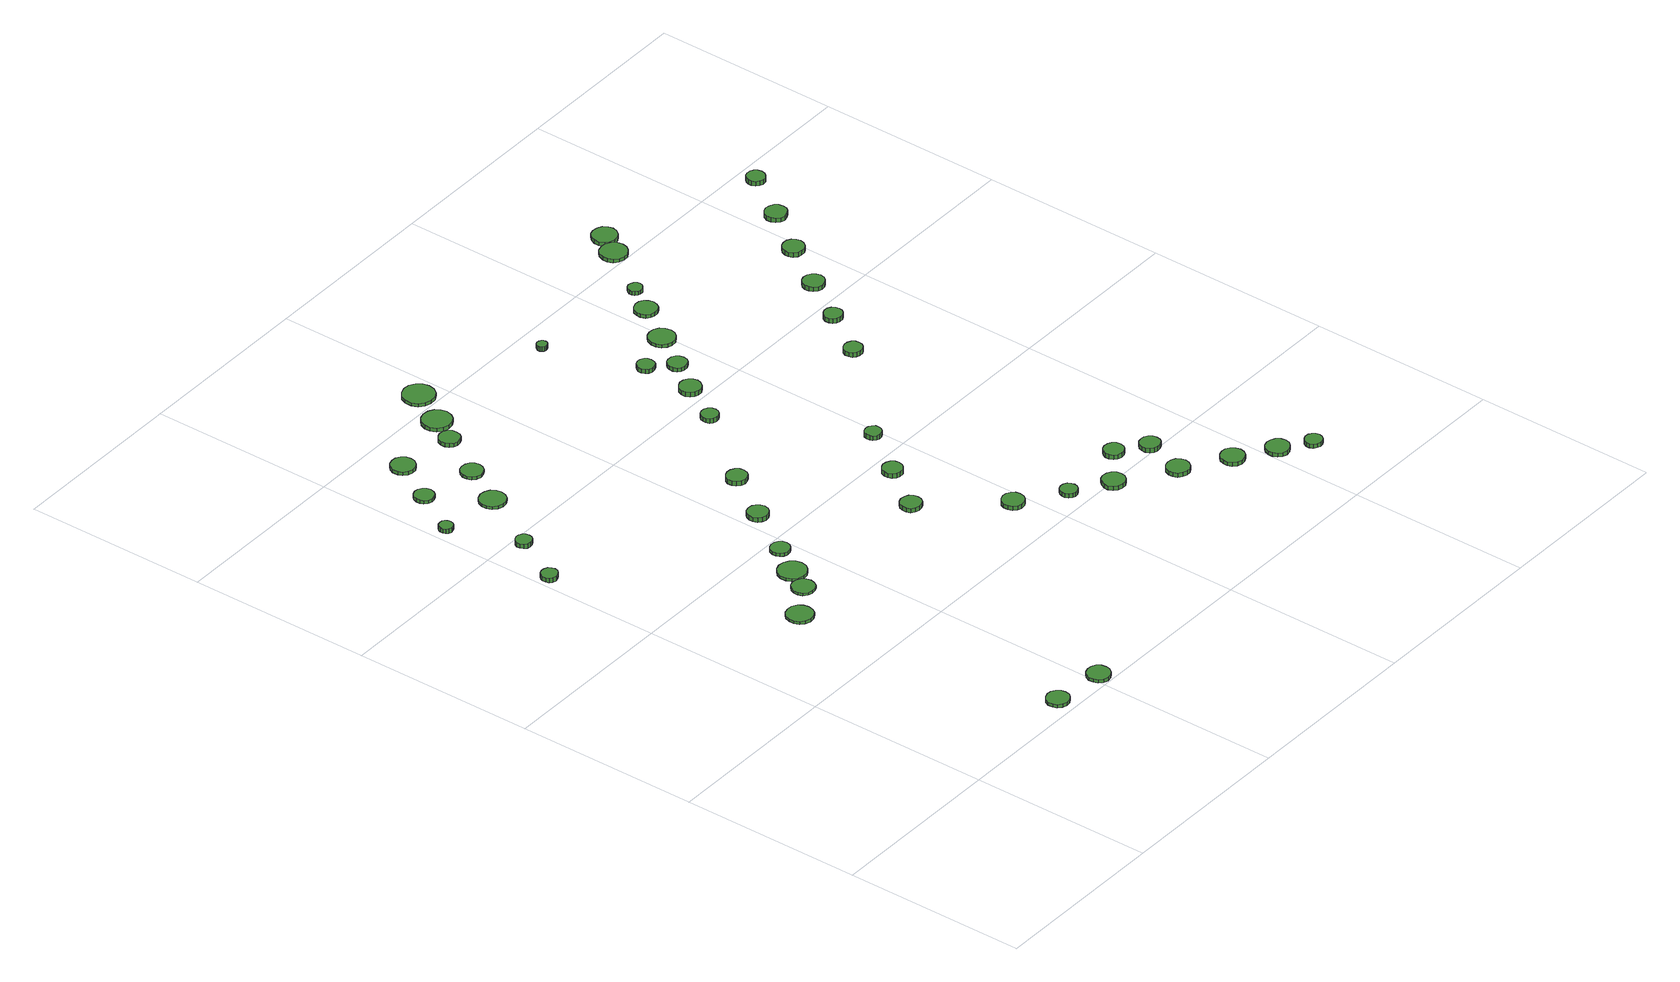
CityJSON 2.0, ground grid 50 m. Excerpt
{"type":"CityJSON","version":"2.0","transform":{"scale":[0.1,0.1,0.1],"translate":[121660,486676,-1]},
"CityObjects":{
"tree1":{"type":"SolitaryVegetationObject","attributes":{"function":"something"},"geometry":[{"type":"MultiSurface","lod":"1","boundaries":[[[0,1,2,3,4,5,6,7,8,9,10,11,12,13,14]],[[15,16,17,18,19,20,21,22,23,24,25,26,27,28,29]],[[0,29,28,1]],[[1,28,27,2]],[[2,27,26,3]],[[3,26,25,4]],[[4,25,24,5]],[[5,24,23,6]],[[6,23,22,7]],[[7,22,21,8]],[[8,21,20,9]],[[9,20,19,10]],[[10,19,18,11]],[[11,18,17,12]],[[12,17,16,13]],[[13,16,15,14]],[[14,15,29,0]]]}]},
"tree2":{"type":"SolitaryVegetationObject","attributes":{"function":"something"},"geometry":[{"type":"MultiSurface","lod":"1","boundaries":[[[30,31,32,33,34,35,36,37,38,39,40,41,42,43,44]],[[45,46,47,48,49,50,51,52,53,54,55,56,57,58,59]],[[30,59,58,31]],[[31,58,57,32]],[[32,57,56,33]],[[33,56,55,34]],[[34,55,54,35]],[[35,54,53,36]],[[36,53,52,37]],[[37,52,51,38]],[[38,51,50,39]],[[39,50,49,40]],[[40,49,48,41]],[[41,48,47,42]],[[42,47,46,43]],[[43,46,45,44]],[[44,45,59,30]]]}]},
"tree3":{"type":"SolitaryVegetationObject","attributes":{"function":"something"},"geometry":[{"type":"MultiSurface","lod":"1","boundaries":[[[60,61,62,63,64,65,66,67,68,69,70,71,72,73,74]],[[75,76,77,78,79,80,81,82,83,84,85,86,87,88,89]],[[60,89,88,61]],[[61,88,87,62]],[[62,87,86,63]],[[63,86,85,64]],[[64,85,84,65]],[[65,84,83,66]],[[66,83,82,67]],[[67,82,81,68]],[[68,81,80,69]],[[69,80,79,70]],[[70,79,78,71]],[[71,78,77,72]],[[72,77,76,73]],[[73,76,75,74]],[[74,75,89,60]]]}]},
"tree4":{"type":"SolitaryVegetationObject","attributes":{"function":"something"},"geometry":[{"type":"MultiSurface","lod":"1","boundaries":[[[90,91,92,93,94,95,96,97,98,99,100,101,102,103,104]],[[105,106,107,108,109,110,111,112,113,114,115,116,117,118,119]],[[90,119,118,91]],[[91,118,117,92]],[[92,117,116,93]],[[93,116,115,94]],[[94,115,114,95]],[[95,114,113,96]],[[96,113,112,97]],[[97,112,111,98]],[[98,111,110,99]],[[99,110,109,100]],[[100,109,108,101]],[[101,108,107,102]],[[102,107,106,103]],[[103,106,105,104]],[[104,105,119,90]]]}]},
"tree5":{"type":"SolitaryVegetationObject","attributes":{"function":"something"},"geometry":[{"type":"MultiSurface","lod":"1","boundaries":[[[120,121,122,123,124,125,126,127,128,129,130,131,132,133,134]],[[135,136,137,138,139,140,141,142,143,144,145,146,147,148,149]],[[120,149,148,121]],[[121,148,147,122]],[[122,147,146,123]],[[123,146,145,124]],[[124,145,144,125]],[[125,144,143,126]],[[126,143,142,127]],[[127,142,141,128]],[[128,141,140,129]],[[129,140,139,130]],[[130,139,138,131]],[[131,138,137,132]],[[132,137,136,133]],[[133,136,135,134]],[[134,135,149,120]]]}]},
"tree6":{"type":"SolitaryVegetationObject","attributes":{"function":"something"},"geometry":[{"type":"MultiSurface","lod":"1","boundaries":[[[150,151,152,153,154,155,156,157,158,159,160,161,162,163,164]],[[165,166,167,168,169,170,171,172,173,174,175,176,177,178,179]],[[150,179,178,151]],[[151,178,177,152]],[[152,177,176,153]],[[153,176,175,154]],[[154,175,174,155]],[[155,174,173,156]],[[156,173,172,157]],[[157,172,171,158]],[[158,171,170,159]],[[159,170,169,160]],[[160,169,168,161]],[[161,168,167,162]],[[162,167,166,163]],[[163,166,165,164]],[[164,165,179,150]]]}]},
"tree7":{"type":"SolitaryVegetationObject","attributes":{"function":"something"},"geometry":[{"type":"MultiSurface","lod":"1","boundaries":[[[180,181,182,183,184,185,186,187,188,189,190,191,192,193,194]],[[195,196,197,198,199,200,201,202,203,204,205,206,207,208,209]],[[180,209,208,181]],[[181,208,207,182]],[[182,207,206,183]],[[183,206,205,184]],[[184,205,204,185]],[[185,204,203,186]],[[186,203,202,187]],[[187,202,201,188]],[[188,201,200,189]],[[189,200,199,190]],[[190,199,198,191]],[[191,198,197,192]],[[192,197,196,193]],[[193,196,195,194]],[[194,195,209,180]]]}]},
"tree8":{"type":"SolitaryVegetationObject","attributes":{"function":"something"},"geometry":[{"type":"MultiSurface","lod":"1","boundaries":[[[210,211,212,213,214,215,216,217,218,219,220,221,222,223,224]],[[225,226,227,228,229,230,231,232,233,234,235,236,237,238,239]],[[210,239,238,211]],[[211,238,237,212]],[[212,237,236,213]],[[213,236,235,214]],[[214,235,234,215]],[[215,234,233,216]],[[216,233,232,217]],[[217,232,231,218]],[[218,231,230,219]],[[219,230,229,220]],[[220,229,228,221]],[[221,228,227,222]],[[222,227,226,223]],[[223,226,225,224]],[[224,225,239,210]]]}]},
"tree9":{"type":"SolitaryVegetationObject","attributes":{"function":"something"},"geometry":[{"type":"MultiSurface","lod":"1","boundaries":[[[240,241,242,243,244,245,246,247,248,249,250,251,252,253,254]],[[255,256,257,258,259,260,261,262,263,264,265,266,267,268,269]],[[240,269,268,241]],[[241,268,267,242]],[[242,267,266,243]],[[243,266,265,244]],[[244,265,264,245]],[[245,264,263,246]],[[246,263,262,247]],[[247,262,261,248]],[[248,261,260,249]],[[249,260,259,250]],[[250,259,258,251]],[[251,258,257,252]],[[252,257,256,253]],[[253,256,255,254]],[[254,255,269,240]]]}]},
"tree10":{"type":"SolitaryVegetationObject","attributes":{"function":"something"},"geometry":[{"type":"MultiSurface","lod":"1","boundaries":[[[270,271,272,273,274,275,276,277,278,279,280,281,282,283,284]],[[285,286,287,288,289,290,291,292,293,294,295,296,297,298,299]],[[270,299,298,271]],[[271,298,297,272]],[[272,297,296,273]],[[273,296,295,274]],[[274,295,294,275]],[[275,294,293,276]],[[276,293,292,277]],[[277,292,291,278]],[[278,291,290,279]],[[279,290,289,280]],[[280,289,288,281]],[[281,288,287,282]],[[282,287,286,283]],[[283,286,285,284]],[[284,285,299,270]]]}]},
"tree11":{"type":"SolitaryVegetationObject","attributes":{"function":"something"},"geometry":[{"type":"MultiSurface","lod":"1","boundaries":[[[300,301,302,303,304,305,306,307,308,309,310,311,312,313,314]],[[315,316,317,318,319,320,321,322,323,324,325,326,327,328,329]],[[300,329,328,301]],[[301,328,327,302]],[[302,327,326,303]],[[303,326,325,304]],[[304,325,324,305]],[[305,324,323,306]],[[306,323,322,307]],[[307,322,321,308]],[[308,321,320,309]],[[309,320,319,310]],[[310,319,318,311]],[[311,318,317,312]],[[312,317,316,313]],[[313,316,315,314]],[[314,315,329,300]]]}]},
"tree12":{"type":"SolitaryVegetationObject","attributes":{"function":"something"},"geometry":[{"type":"MultiSurface","lod":"1","boundaries":[[[330,331,332,333,334,335,336,337,338,339,340,341,342,343,344]],[[345,346,347,348,349,350,351,352,353,354,355,356,357,358,359]],[[330,359,358,331]],[[331,358,357,332]],[[332,357,356,333]],[[333,356,355,334]],[[334,355,354,335]],[[335,354,353,336]],[[336,353,352,337]],[[337,352,351,338]],[[338,351,350,339]],[[339,350,349,340]],[[340,349,348,341]],[[341,348,347,342]],[[342,347,346,343]],[[343,346,345,344]],[[344,345,359,330]]]}]},
"tree13":{"type":"SolitaryVegetationObject","attributes":{"function":"something"},"geometry":[{"type":"MultiSurface","lod":"1","boundaries":[[[360,361,362,363,364,365,366,367,368,369,370,371,372,373,374]],[[375,376,377,378,379,380,381,382,383,384,385,386,387,388,389]],[[360,389,388,361]],[[361,388,387,362]],[[362,387,386,363]],[[363,386,385,364]],[[364,385,384,365]],[[365,384,383,366]],[[366,383,382,367]],[[367,382,381,368]],[[368,381,380,369]],[[369,380,379,370]],[[370,379,378,371]],[[371,378,377,372]],[[372,377,376,373]],[[373,376,375,374]],[[374,375,389,360]]]}]},
"tree14":{"type":"SolitaryVegetationObject","attributes":{"function":"something"},"geometry":[{"type":"MultiSurface","lod":"1","boundaries":[[[390,391,392,393,394,395,396,397,398,399,400,401,402,403,404]],[[405,406,407,408,409,410,411,412,413,414,415,416,417,418,419]],[[390,419,418,391]],[[391,418,417,392]],[[392,417,416,393]],[[393,416,415,394]],[[394,415,414,395]],[[395,414,413,396]],[[396,413,412,397]],[[397,412,411,398]],[[398,411,410,399]],[[399,410,409,400]],[[400,409,408,401]],[[401,408,407,402]],[[402,407,406,403]],[[403,406,405,404]],[[404,405,419,390]]]}]},
"tree15":{"type":"SolitaryVegetationObject","attributes":{"function":"something"},"geometry":[{"type":"MultiSurface","lod":"1","boundaries":[[[420,421,422,423,424,425,426,427,428,429,430,431,432,433,434]],[[435,436,437,438,439,440,441,442,443,444,445,446,447,448,449]],[[420,449,448,421]],[[421,448,447,422]],[[422,447,446,423]],[[423,446,445,424]],[[424,445,444,425]],[[425,444,443,426]],[[426,443,442,427]],[[427,442,441,428]],[[428,441,440,429]],[[429,440,439,430]],[[430,439,438,431]],[[431,438,437,432]],[[432,437,436,433]],[[433,436,435,434]],[[434,435,449,420]]]}]},
"tree16":{"type":"SolitaryVegetationObject","attributes":{"function":"something"},"geometry":[{"type":"MultiSurface","lod":"1","boundaries":[[[450,451,452,453,454,455,456,457,458,459,460,461,462,463,464]],[[465,466,467,468,469,470,471,472,473,474,475,476,477,478,479]],[[450,479,478,451]],[[451,478,477,452]],[[452,477,476,453]],[[453,476,475,454]],[[454,475,474,455]],[[455,474,473,456]],[[456,473,472,457]],[[457,472,471,458]],[[458,471,470,459]],[[459,470,469,460]],[[460,469,468,461]],[[461,468,467,462]],[[462,467,466,463]],[[463,466,465,464]],[[464,465,479,450]]]}]},
"tree17":{"type":"SolitaryVegetationObject","attributes":{"function":"something"},"geometry":[{"type":"MultiSurface","lod":"1","boundaries":[[[480,481,482,483,484,485,486,487,488,489,490,491,492,493,494]],[[495,496,497,498,499,500,501,502,503,504,505,506,507,508,509]],[[480,509,508,481]],[[481,508,507,482]],[[482,507,506,483]],[[483,506,505,484]],[[484,505,504,485]],[[485,504,503,486]],[[486,503,502,487]],[[487,502,501,488]],[[488,501,500,489]],[[489,500,499,490]],[[490,499,498,491]],[[491,498,497,492]],[[492,497,496,493]],[[493,496,495,494]],[[494,495,509,480]]]}]},
"tree18":{"type":"SolitaryVegetationObject","attributes":{"function":"something"},"geometry":[{"type":"MultiSurface","lod":"1","boundaries":[[[510,511,512,513,514,515,516,517,518,519,520,521,522,523,524]],[[525,526,527,528,529,530,531,532,533,534,535,536,537,538,539]],[[510,539,538,511]],[[511,538,537,512]],[[512,537,536,513]],[[513,536,535,514]],[[514,535,534,515]],[[515,534,533,516]],[[516,533,532,517]],[[517,532,531,518]],[[518,531,530,519]],[[519,530,529,520]],[[520,529,528,521]],[[521,528,527,522]],[[522,527,526,523]],[[523,526,525,524]],[[524,525,539,510]]]}]},
"tree19":{"type":"SolitaryVegetationObject","attributes":{"function":"something"},"geometry":[{"type":"MultiSurface","lod":"1","boundaries":[[[540,541,542,543,544,545,546,547,548,549,550,551,552,553,554]],[[555,556,557,558,559,560,561,562,563,564,565,566,567,568,569]],[[540,569,568,541]],[[541,568,567,542]],[[542,567,566,543]],[[543,566,565,544]],[[544,565,564,545]],[[545,564,563,546]],[[546,563,562,547]],[[547,562,561,548]],[[548,561,560,549]],[[549,560,559,550]],[[550,559,558,551]],[[551,558,557,552]],[[552,557,556,553]],[[553,556,555,554]],[[554,555,569,540]]]}]},
"tree20":{"type":"SolitaryVegetationObject","attributes":{"function":"something"},"geometry":[{"type":"MultiSurface","lod":"1","boundaries":[[[570,571,572,573,574,575,576,577,578,579,580,581,582,583,584]],[[585,586,587,588,589,590,591,592,593,594,595,596,597,598,599]],[[570,599,598,571]],[[571,598,597,572]],[[572,597,596,573]],[[573,596,595,574]],[[574,595,594,575]],[[575,594,593,576]],[[576,593,592,577]],[[577,592,591,578]],[[578,591,590,579]],[[579,590,589,580]],[[580,589,588,581]],[[581,588,587,582]],[[582,587,586,583]],[[583,586,585,584]],[[584,585,599,570]]]}]},
"tree21":{"type":"SolitaryVegetationObject","attributes":{"function":"something"},"geometry":[{"type":"MultiSurface","lod":"1","boundaries":[[[600,601,602,603,604,605,606,607,608,609,610,611,612,613,614]],[[615,616,617,618,619,620,621,622,623,624,625,626,627,628,629]],[[600,629,628,601]],[[601,628,627,602]],[[602,627,626,603]],[[603,626,625,604]],[[604,625,624,605]],[[605,624,623,606]],[[606,623,622,607]],[[607,622,621,608]],[[608,621,620,609]],[[609,620,619,610]],[[610,619,618,611]],[[611,618,617,612]],[[612,617,616,613]],[[613,616,615,614]],[[614,615,629,600]]]}]},
"tree22":{"type":"SolitaryVegetationObject","attributes":{"function":"something"},"geometry":[{"type":"MultiSurface","lod":"1","boundaries":[[[630,631,632,633,634,635,636,637,638,639,640,641,642,643,644]],[[645,646,647,648,649,650,651,652,653,654,655,656,657,658,659]],[[630,659,658,631]],[[631,658,657,632]],[[632,657,656,633]],[[633,656,655,634]],[[634,655,654,635]],[[635,654,653,636]],[[636,653,652,637]],[[637,652,651,638]],[[638,651,650,639]],[[639,650,649,640]],[[640,649,648,641]],[[641,648,647,642]],[[642,647,646,643]],[[643,646,645,644]],[[644,645,659,630]]]}]},
"tree23":{"type":"SolitaryVegetationObject","attributes":{"function":"something"},"geometry":[{"type":"MultiSurface","lod":"1","boundaries":[[[660,661,662,663,664,665,666,667,668,669,670,671,672,673,674]],[[675,676,677,678,679,680,681,682,683,684,685,686,687,688,689]],[[660,689,688,661]],[[661,688,687,662]],[[662,687,686,663]],[[663,686,685,664]],[[664,685,684,665]],[[665,684,683,666]],[[666,683,682,667]],[[667,682,681,668]],[[668,681,680,669]],[[669,680,679,670]],[[670,679,678,671]],[[671,678,677,672]],[[672,677,676,673]],[[673,676,675,674]],[[674,675,689,660]]]}]},
"tree24":{"type":"SolitaryVegetationObject","attributes":{"function":"something"},"geometry":[{"type":"MultiSurface","lod":"1","boundaries":[[[690,691,692,693,694,695,696,697,698,699,700,701,702,703,704]],[[705,706,707,708,709,710,711,712,713,714,715,716,717,718,719]],[[690,719,718,691]],[[691,718,717,692]],[[692,717,716,693]],[[693,716,715,694]],[[694,715,714,695]],[[695,714,713,696]],[[696,713,712,697]],[[697,712,711,698]],[[698,711,710,699]],[[699,710,709,700]],[[700,709,708,701]],[[701,708,707,702]],[[702,707,706,703]],[[703,706,705,704]],[[704,705,719,690]]]}]},
"tree25":{"type":"SolitaryVegetationObject","attributes":{"function":"something"},"geometry":[{"type":"MultiSurface","lod":"1","boundaries":[[[720,721,722,723,724,725,726,727,728,729,730,731,732,733,734]],[[735,736,737,738,739,740,741,742,743,744,745,746,747,748,749]],[[720,749,748,721]],[[721,748,747,722]],[[722,747,746,723]],[[723,746,745,724]],[[724,745,744,725]],[[725,744,743,726]],[[726,743,742,727]],[[727,742,741,728]],[[728,741,740,729]],[[729,740,739,730]],[[730,739,738,731]],[[731,738,737,732]],[[732,737,736,733]],[[733,736,735,734]],[[734,735,749,720]]]}]},
"tree26":{"type":"SolitaryVegetationObject","attributes":{"function":"something"},"geometry":[{"type":"MultiSurface","lod":"1","boundaries":[[[750,751,752,753,754,755,756,757,758,759,760,761,762,763,764]],[[765,766,767,768,769,770,771,772,773,774,775,776,777,778,779]],[[750,779,778,751]],[[751,778,777,752]],[[752,777,776,753]],[[753,776,775,754]],[[754,775,774,755]],[[755,774,773,756]],[[756,773,772,757]],[[757,772,771,758]],[[758,771,770,759]],[[759,770,769,760]],[[760,769,768,761]],[[761,768,767,762]],[[762,767,766,763]],[[763,766,765,764]],[[764,765,779,750]]]}]},
"tree27":{"type":"SolitaryVegetationObject","attributes":{"function":"something"},"geometry":[{"type":"MultiSurface","lod":"1","boundaries":[[[780,781,782,783,784,785,786,787,788,789,790,791,792,793,794]],[[795,796,797,798,799,800,801,802,803,804,805,806,807,808,809]],[[780,809,808,781]],[[781,808,807,782]],[[782,807,806,783]],[[783,806,805,784]],[[784,805,804,785]],[[785,804,803,786]],[[786,803,802,787]],[[787,802,801,788]],[[788,801,800,789]],[[789,800,799,790]],[[790,799,798,791]],[[791,798,797,792]],[[792,797,796,793]],[[793,796,795,794]],[[794,795,809,780]]]}]},
"tree28":{"type":"SolitaryVegetationObject","attributes":{"function":"something"},"geometry":[{"type":"MultiSurface","lod":"1","boundaries":[[[810,811,812,813,814,815,816,817,818,819,820,821,822,823,824]],[[825,826,827,828,829,830,831,832,833,834,835,836,837,838,839]],[[810,839,838,811]],[[811,838,837,812]],[[812,837,836,813]],[[813,836,835,814]],[[814,835,834,815]],[[815,834,833,816]],[[816,833,832,817]],[[817,832,831,818]],[[818,831,830,819]],[[819,830,829,820]],[[820,829,828,821]],[[821,828,827,822]],[[822,827,826,823]],[[823,826,825,824]],[[824,825,839,810]]]}]},
"tree29":{"type":"SolitaryVegetationObject","attributes":{"function":"something"},"geometry":[{"type":"MultiSurface","lod":"1","boundaries":[[[840,841,842,843,844,845,846,847,848,849,850,851,852,853,854]],[[855,856,857,858,859,860,861,862,863,864,865,866,867,868,869]],[[840,869,868,841]],[[841,868,867,842]],[[842,867,866,843]],[[843,866,865,844]],[[844,865,864,845]],[[845,864,863,846]],[[846,863,862,847]],[[847,862,861,848]],[[848,861,860,849]],[[849,860,859,850]],[[850,859,858,851]],[[851,858,857,852]],[[852,857,856,853]],[[853,856,855,854]],[[854,855,869,840]]]}]},
"tree30":{"type":"SolitaryVegetationObject","attributes":{"function":"something"},"geometry":[{"type":"MultiSurface","lod":"1","boundaries":[[[870,871,872,873,874,875,876,877,878,879,880,881,882,883,884]],[[885,886,887,888,889,890,891,892,893,894,895,896,897,898,899]],[[870,899,898,871]],[[871,898,897,872]],[[872,897,896,873]],[[873,896,895,874]],[[874,895,894,875]],[[875,894,893,876]],[[876,893,892,877]],[[877,892,891,878]],[[878,891,890,879]],[[879,890,889,880]],[[880,889,888,881]],[[881,888,887,882]],[[882,887,886,883]],[[883,886,885,884]],[[884,885,899,870]]]}]},
"tree31":{"type":"SolitaryVegetationObject","attributes":{"function":"something"},"geometry":[{"type":"MultiSurface","lod":"1","boundaries":[[[900,901,902,903,904,905,906,907,908,909,910,911,912,913,914]],[[915,916,917,918,919,920,921,922,923,924,925,926,927,928,929]],[[900,929,928,901]],[[901,928,927,902]],[[902,927,926,903]],[[903,926,925,904]],[[904,925,924,905]],[[905,924,923,906]],[[906,923,922,907]],[[907,922,921,908]],[[908,921,920,909]],[[909,920,919,910]],[[910,919,918,911]],[[911,918,917,912]],[[912,917,916,913]],[[913,916,915,914]],[[914,915,929,900]]]}]},
"tree32":{"type":"SolitaryVegetationObject","attributes":{"function":"something"},"geometry":[{"type":"MultiSurface","lod":"1","boundaries":[[[930,931,932,933,934,935,936,937,938,939,940,941,942,943,944]],[[945,946,947,948,949,950,951,952,953,954,955,956,957,958,959]],[[930,959,958,931]],[[931,958,957,932]],[[932,957,956,933]],[[933,956,955,934]],[[934,955,954,935]],[[935,954,953,936]],[[936,953,952,937]],[[937,952,951,938]],[[938,951,950,939]],[[939,950,949,940]],[[940,949,948,941]],[[941,948,947,942]],[[942,947,946,943]],[[943,946,945,944]],[[944,945,959,930]]]}]},
"tree33":{"type":"SolitaryVegetationObject","attributes":{"function":"something"},"geometry":[{"type":"MultiSurface","lod":"1","boundaries":[[[960,961,962,963,964,965,966,967,968,969,970,971,972,973,974]],[[975,976,977,978,979,980,981,982,983,984,985,986,987,988,989]],[[960,989,988,961]],[[961,988,987,962]],[[962,987,986,963]],[[963,986,985,964]],[[964,985,984,965]],[[965,984,983,966]],[[966,983,982,967]],[[967,982,981,968]],[[968,981,980,969]],[[969,980,979,970]],[[970,979,978,971]],[[971,978,977,972]],[[972,977,976,973]],[[973,976,975,974]],[[974,975,989,960]]]}]},
"tree34":{"type":"SolitaryVegetationObject","attributes":{"function":"something"},"geometry":[{"type":"MultiSurface","lod":"1","boundaries":[[[990,991,992,993,994,995,996,997,998,999,1000,1001,1002,1003,1004]],[[1005,1006,1007,1008,1009,1010,1011,1012,1013,1014,1015,1016,1017,1018,1019]],[[990,1019,1018,991]],[[991,1018,1017,992]],[[992,1017,1016,993]],[[993,1016,1015,994]],[[994,1015,1014,995]],[[995,1014,1013,996]],[[996,1013,1012,997]],[[997,1012,1011,998]],[[998,1011,1010,999]],[[999,1010,1009,1000]],[[1000,1009,1008,1001]],[[1001,1008,1007,1002]],[[1002,1007,1006,1003]],[[1003,1006,1005,1004]],[[1004,1005,1019,990]]]}]},
"tree35":{"type":"SolitaryVegetationObject","attributes":{"function":"something"},"geometry":[{"type":"MultiSurface","lod":"1","boundaries":[[[1020,1021,1022,1023,1024,1025,1026,1027,1028,1029,1030,1031,1032,1033,1034]],[[1035,1036,1037,1038,1039,1040,1041,1042,1043,1044,1045,1046,1047,1048,1049]],[[1020,1049,1048,1021]],[[1021,1048,1047,1022]],[[1022,1047,1046,1023]],[[1023,1046,1045,1024]],[[1024,1045,1044,1025]],[[1025,1044,1043,1026]],[[1026,1043,1042,1027]],[[1027,1042,1041,1028]],[[1028,1041,1040,1029]],[[1029,1040,1039,1030]],[[1030,1039,1038,1031]],[[1031,1038,1037,1032]],[[1032,1037,1036,1033]],[[1033,1036,1035,1034]],[[1034,1035,1049,1020]]]}]},
"tree36":{"type":"SolitaryVegetationObject","attributes":{"function":"something"},"geometry":[{"type":"MultiSurface","lod":"1","boundaries":[[[1050,1051,1052,1053,1054,1055,1056,1057,1058,1059,1060,1061,1062,1063,1064]],[[1065,1066,1067,1068,1069,1070,1071,1072,1073,1074,1075,1076,1077,1078,1079]],[[1050,1079,1078,1051]],[[1051,1078,1077,1052]],[[1052,1077,1076,1053]],[[1053,1076,1075,1054]],[[1054,1075,1074,1055]],[[1055,1074,1073,1056]],[[1056,1073,1072,1057]],[[1057,1072,1071,1058]],[[1058,1071,1070,1059]],[[1059,1070,1069,1060]],[[1060,1069,1068,1061]],[[1061,1068,1067,1062]],[[1062,1067,1066,1063]],[[1063,1066,1065,1064]],[[1064,1065,1079,1050]]]}]},
"tree37":{"type":"SolitaryVegetationObject","attributes":{"function":"something"},"geometry":[{"type":"MultiSurface","lod":"1","boundaries":[[[1080,1081,1082,1083,1084,1085,1086,1087,1088,1089,1090,1091,1092,1093,1094]],[[1095,1096,1097,1098,1099,1100,1101,1102,1103,1104,1105,1106,1107,1108,1109]],[[1080,1109,1108,1081]],[[1081,1108,1107,1082]],[[1082,1107,1106,1083]],[[1083,1106,1105,1084]],[[1084,1105,1104,1085]],[[1085,1104,1103,1086]],[[1086,1103,1102,1087]],[[1087,1102,1101,1088]],[[1088,1101,1100,1089]],[[1089,1100,1099,1090]],[[1090,1099,1098,1091]],[[1091,1098,1097,1092]],[[1092,1097,1096,1093]],[[1093,1096,1095,1094]],[[1094,1095,1109,1080]]]}]},
"tree38":{"type":"SolitaryVegetationObject","attributes":{"function":"something"},"geometry":[{"type":"MultiSurface","lod":"1","boundaries":[[[1110,1111,1112,1113,1114,1115,1116,1117,1118,1119,1120,1121,1122,1123,1124]],[[1125,1126,1127,1128,1129,1130,1131,1132,1133,1134,1135,1136,1137,1138,1139]],[[1110,1139,1138,1111]],[[1111,1138,1137,1112]],[[1112,1137,1136,1113]],[[1113,1136,1135,1114]],[[1114,1135,1134,1115]],[[1115,1134,1133,1116]],[[1116,1133,1132,1117]],[[1117,1132,1131,1118]],[[1118,1131,1130,1119]],[[1119,1130,1129,1120]],[[1120,1129,1128,1121]],[[1121,1128,1127,1122]],[[1122,1127,1126,1123]],[[1123,1126,1125,1124]],[[1124,1125,1139,1110]]]}]},
"tree39":{"type":"SolitaryVegetationObject","attributes":{"function":"something"},"geometry":[{"type":"MultiSurface","lod":"1","boundaries":[[[1140,1141,1142,1143,1144,1145,1146,1147,1148,1149,1150,1151,1152,1153,1154]],[[1155,1156,1157,1158,1159,1160,1161,1162,1163,1164,1165,1166,1167,1168,1169]],[[1140,1169,1168,1141]],[[1141,1168,1167,1142]],[[1142,1167,1166,1143]],[[1143,1166,1165,1144]],[[1144,1165,1164,1145]],[[1145,1164,1163,1146]],[[1146,1163,1162,1147]],[[1147,1162,1161,1148]],[[1148,1161,1160,1149]],[[1149,1160,1159,1150]],[[1150,1159,1158,1151]],[[1151,1158,1157,1152]],[[1152,1157,1156,1153]],[[1153,1156,1155,1154]],[[1154,1155,1169,1140]]]}]},
"tree40":{"type":"SolitaryVegetationObject","attributes":{"function":"something"},"geometry":[{"type":"MultiSurface","lod":"1","boundaries":[[[1170,1171,1172,1173,1174,1175,1176,1177,1178,1179,1180,1181,1182,1183,1184]],[[1185,1186,1187,1188,1189,1190,1191,1192,1193,1194,1195,1196,1197,1198,1199]],[[1170,1199,1198,1171]],[[1171,1198,1197,1172]],[[1172,1197,1196,1173]],[[1173,1196,1195,1174]],[[1174,1195,1194,1175]],[[1175,1194,1193,1176]],[[1176,1193,1192,1177]],[[1177,1192,1191,1178]],[[1178,1191,1190,1179]],[[1179,1190,1189,1180]],[[1180,1189,1188,1181]],[[1181,1188,1187,1182]],[[1182,1187,1186,1183]],[[1183,1186,1185,1184]],[[1184,1185,1199,1170]]]}]},
"tree41":{"type":"SolitaryVegetationObject","attributes":{"function":"something"},"geometry":[{"type":"MultiSurface","lod":"1","boundaries":[[[1200,1201,1202,1203,1204,1205,1206,1207,1208,1209,1210,1211,1212,1213,1214]],[[1215,1216,1217,1218,1219,1220,1221,1222,1223,1224,1225,1226,1227,1228,1229]],[[1200,1229,1228,1201]],[[1201,1228,1227,1202]],[[1202,1227,1226,1203]],[[1203,1226,1225,1204]],[[1204,1225,1224,1205]],[[1205,1224,1223,1206]],[[1206,1223,1222,1207]],[[1207,1222,1221,1208]],[[1208,1221,1220,1209]],[[1209,1220,1219,1210]],[[1210,1219,1218,1211]],[[1211,1218,1217,1212]],[[1212,1217,1216,1213]],[[1213,1216,1215,1214]],[[1214,1215,1229,1200]]]}]},
"tree42":{"type":"SolitaryVegetationObject","attributes":{"function":"something"},"geometry":[{"type":"MultiSurface","lod":"1","boundaries":[[[1230,1231,1232,1233,1234,1235,1236,1237,1238,1239,1240,1241,1242,1243,1244]],[[1245,1246,1247,1248,1249,1250,1251,1252,1253,1254,1255,1256,1257,1258,1259]],[[1230,1259,1258,1231]],[[1231,1258,1257,1232]],[[1232,1257,1256,1233]],[[1233,1256,1255,1234]],[[1234,1255,1254,1235]],[[1235,1254,1253,1236]],[[1236,1253,1252,1237]],[[1237,1252,1251,1238]],[[1238,1251,1250,1239]],[[1239,1250,1249,1240]],[[1240,1249,1248,1241]],[[1241,1248,1247,1242]],[[1242,1247,1246,1243]],[[1243,1246,1245,1244]],[[1244,1245,1259,1230]]]}]},
"tree43":{"type":"SolitaryVegetationObject","attributes":{"function":"something"},"geometry":[{"type":"MultiSurface","lod":"1","boundaries":[[[1260,1261,1262,1263,1264,1265,1266,1267,1268,1269,1270,1271,1272,1273,1274]],[[1275,1276,1277,1278,1279,1280,1281,1282,1283,1284,1285,1286,1287,1288,1289]],[[1260,1289,1288,1261]],[[1261,1288,1287,1262]],[[1262,1287,1286,1263]],[[1263,1286,1285,1264]],[[1264,1285,1284,1265]],[[1265,1284,1283,1266]],[[1266,1283,1282,1267]],[[1267,1282,1281,1268]],[[1268,1281,1280,1269]],[[1269,1280,1279,1270]],[[1270,1279,1278,1271]],[[1271,1278,1277,1272]],[[1272,1277,1276,1273]],[[1273,1276,1275,1274]],[[1274,1275,1289,1260]]]}]},
"tree44":{"type":"SolitaryVegetationObject","attributes":{"function":"something"},"geometry":[{"type":"MultiSurface","lod":"1","boundaries":[[[1290,1291,1292,1293,1294,1295,1296,1297,1298,1299,1300,1301,1302,1303,1304]],[[1305,1306,1307,1308,1309,1310,1311,1312,1313,1314,1315,1316,1317,1318,1319]],[[1290,1319,1318,1291]],[[1291,1318,1317,1292]],[[1292,1317,1316,1293]],[[1293,1316,1315,1294]],[[1294,1315,1314,1295]],[[1295,1314,1313,1296]],[[1296,1313,1312,1297]],[[1297,1312,1311,1298]],[[1298,1311,1310,1299]],[[1299,1310,1309,1300]],[[1300,1309,1308,1301]],[[1301,1308,1307,1302]],[[1302,1307,1306,1303]],[[1303,1306,1305,1304]],[[1304,1305,1319,1290]]]}]},
"tree45":{"type":"SolitaryVegetationObject","attributes":{"function":"something"},"geometry":[{"type":"MultiSurface","lod":"1","boundaries":[[[1320,1321,1322,1323,1324,1325,1326,1327,1328,1329,1330,1331,1332,1333,1334]],[[1335,1336,1337,1338,1339,1340,1341,1342,1343,1344,1345,1346,1347,1348,1349]],[[1320,1349,1348,1321]],[[1321,1348,1347,1322]],[[1322,1347,1346,1323]],[[1323,1346,1345,1324]],[[1324,1345,1344,1325]],[[1325,1344,1343,1326]],[[1326,1343,1342,1327]],[[1327,1342,1341,1328]],[[1328,1341,1340,1329]],[[1329,1340,1339,1330]],[[1330,1339,1338,1331]],[[1331,1338,1337,1332]],[[1332,1337,1336,1333]],[[1333,1336,1335,1334]],[[1334,1335,1349,1320]]]}]},
"tree46":{"type":"SolitaryVegetationObject","attributes":{"function":"something"},"geometry":[{"type":"MultiSurface","lod":"1","boundaries":[[[1350,1351,1352,1353,1354,1355,1356,1357,1358,1359,1360,1361,1362,1363,1364]],[[1365,1366,1367,1368,1369,1370,1371,1372,1373,1374,1375,1376,1377,1378,1379]],[[1350,1379,1378,1351]],[[1351,1378,1377,1352]],[[1352,1377,1376,1353]],[[1353,1376,1375,1354]],[[1354,1375,1374,1355]],[[1355,1374,1373,1356]],[[1356,1373,1372,1357]],[[1357,1372,1371,1358]],[[1358,1371,1370,1359]],[[1359,1370,1369,1360]],[[1360,1369,1368,1361]],[[1361,1368,1367,1362]],[[1362,1367,1366,1363]],[[1363,1366,1365,1364]],[[1364,1365,1379,1350]]]}]}
},
"vertices":[
[409,49,17],[407,61,17],[399,71,17],[388,78,17],[376,79,17],[364,75,17],[354,67,17],[349,55,17],[349,42,17],[354,31,17],[364,22,17],[376,18,17],[388,20,17],[399,26,17],[407,36,17],[407,36,8],[399,26,8],[388,20,8],[376,18,8],[364,22,8],[354,31,8],[349,42,8],[349,55,8],[354,67,8],[364,75,8],[376,79,8],[388,78,8],[399,71,8],[407,61,8],[409,49,8],
[54,1334,24],[52,1343,24],[46,1351,24],[38,1355,24],[29,1356,24],[20,1353,24],[13,1347,24],[10,1339,24],[10,1329,24],[13,1321,24],[20,1315,24],[29,1312,24],[38,1313,24],[46,1318,24],[52,1325,24],[52,1325,11],[46,1318,11],[38,1313,11],[29,1312,11],[20,1315,11],[13,1321,11],[10,1329,11],[10,1339,11],[13,1347,11],[20,1353,11],[29,1356,11],[38,1355,11],[46,1351,11],[52,1343,11],[54,1334,11],
[311,757,17],[308,771,17],[300,783,17],[287,791,17],[272,792,17],[258,788,17],[247,778,17],[242,764,17],[242,750,17],[247,736,17],[258,727,17],[272,722,17],[287,724,17],[300,731,17],[308,743,17],[308,743,9],[300,731,9],[287,724,9],[272,722,9],[258,727,9],[247,736,9],[242,750,9],[242,764,9],[247,778,9],[258,788,9],[272,792,9],[287,791,9],[300,783,9],[308,771,9],[311,757,9],
[552,34,17],[550,47,17],[542,58,17],[531,64,17],[518,65,17],[506,61,17],[496,53,17],[491,41,17],[491,28,17],[496,16,17],[506,7,17],[518,3,17],[531,5,17],[542,11,17],[550,22,17],[550,22,8],[542,11,8],[531,5,8],[518,3,8],[506,7,8],[496,16,8],[491,28,8],[491,41,8],[496,53,8],[506,61,8],[518,65,8],[531,64,8],[542,58,8],[550,47,8],[552,34,8],
[61,1658,20],[59,1665,20],[55,1672,20],[48,1676,20],[40,1676,20],[33,1674,20],[27,1669,20],[24,1662,20],[24,1654,20],[27,1647,20],[33,1642,20],[40,1639,20],[48,1640,20],[55,1644,20],[59,1650,20],[59,1650,7],[55,1644,7],[48,1640,7],[40,1639,7],[33,1642,7],[27,1647,7],[24,1654,7],[24,1662,7],[27,1669,7],[33,1674,7],[40,1676,7],[48,1676,7],[55,1672,7],[59,1665,7],[61,1658,7],
[126,1468,25],[124,1477,25],[119,1484,25],[111,1489,25],[102,1490,25],[94,1487,25],[87,1481,25],[83,1473,25],[83,1464,25],[87,1455,25],[94,1449,25],[102,1447,25],[111,1448,25],[119,1452,25],[124,1459,25],[124,1459,12],[119,1452,12],[111,1448,12],[102,1447,12],[94,1449,12],[87,1455,12],[83,1464,12],[83,1473,12],[87,1481,12],[94,1487,12],[102,1490,12],[111,1489,12],[119,1484,12],[124,1477,12],[126,1468,12],
[404,822,15],[401,835,15],[394,845,15],[383,851,15],[370,853,15],[358,849,15],[348,840,15],[343,828,15],[343,816,15],[348,804,15],[358,795,15],[370,792,15],[383,793,15],[394,799,15],[401,810,15],[401,810,8],[394,799,8],[383,793,8],[370,792,8],[358,795,8],[348,804,8],[343,816,8],[343,828,8],[348,840,8],[358,849,8],[370,853,8],[383,851,8],[394,845,8],[401,835,8],[404,822,8],
[140,1780,17],[137,1790,17],[131,1799,17],[121,1805,17],[111,1806,17],[100,1802,17],[92,1795,17],[88,1785,17],[88,1774,17],[92,1764,17],[100,1757,17],[111,1753,17],[121,1755,17],[131,1760,17],[137,1769,17],[137,1769,7],[131,1760,7],[121,1755,7],[111,1753,7],[100,1757,7],[92,1764,7],[88,1774,7],[88,1785,7],[92,1795,7],[100,1802,7],[111,1806,7],[121,1805,7],[131,1799,7],[137,1790,7],[140,1780,7],
[447,883,16],[444,899,16],[434,911,16],[421,919,16],[405,921,16],[390,916,16],[378,905,16],[372,891,16],[372,875,16],[378,861,16],[390,850,16],[405,845,16],[421,847,16],[434,855,16],[444,868,16],[444,868,8],[434,855,8],[421,847,8],[405,845,8],[390,850,8],[378,861,8],[372,875,8],[372,891,8],[378,905,8],[390,916,8],[405,921,8],[421,919,8],[434,911,8],[444,899,8],[447,883,8],
[237,1639,16],[234,1653,16],[226,1665,16],[213,1672,16],[199,1674,16],[185,1669,16],[174,1659,16],[168,1646,16],[168,1632,16],[174,1618,16],[185,1609,16],[199,1604,16],[213,1606,16],[226,1613,16],[234,1625,16],[234,1625,8],[226,1613,8],[213,1606,8],[199,1604,8],[185,1609,8],[174,1618,8],[168,1632,8],[168,1646,8],[174,1659,8],[185,1669,8],[199,1674,8],[213,1672,8],[226,1665,8],[234,1653,8],[237,1639,8],
[214,1897,16],[212,1910,16],[204,1921,16],[192,1928,16],[179,1929,16],[166,1925,16],[156,1916,16],[151,1904,16],[151,1890,16],[156,1878,16],[166,1869,16],[179,1865,16],[192,1866,16],[204,1873,16],[212,1884,16],[212,1884,6],[204,1873,6],[192,1866,6],[179,1865,6],[166,1869,6],[156,1878,6],[151,1890,6],[151,1904,6],[156,1916,6],[166,1925,6],[179,1929,6],[192,1928,6],[204,1921,6],[212,1910,6],[214,1897,6],
[490,963,17],[488,973,17],[481,982,17],[472,987,17],[461,988,17],[451,985,17],[443,978,17],[439,968,17],[439,957,17],[443,948,17],[451,940,17],[461,937,17],[472,938,17],[481,944,17],[488,952,17],[488,952,8],[481,944,8],[472,938,8],[461,937,8],[451,940,8],[443,948,8],[439,957,8],[439,968,8],[443,978,8],[451,985,8],[461,988,8],[472,987,8],[481,982,8],[488,973,8],[490,963,8],
[297,1752,15],[294,1764,15],[287,1774,15],[276,1780,15],[264,1781,15],[252,1778,15],[243,1769,15],[238,1758,15],[238,1746,15],[243,1734,15],[252,1726,15],[264,1722,15],[276,1724,15],[287,1730,15],[294,1740,15],[294,1740,7],[287,1730,7],[276,1724,7],[264,1722,7],[252,1726,7],[243,1734,7],[238,1746,7],[238,1758,7],[243,1769,7],[252,1778,7],[264,1781,7],[276,1780,7],[287,1774,7],[294,1764,7],[297,1752,7],
[574,1094,21],[571,1105,21],[564,1114,21],[555,1120,21],[543,1121,21],[532,1118,21],[524,1110,21],[519,1099,21],[519,1088,21],[524,1077,21],[532,1070,21],[543,1066,21],[555,1067,21],[564,1073,21],[571,1082,21],[571,1082,8],[564,1073,8],[555,1067,8],[543,1066,8],[532,1070,8],[524,1077,8],[519,1088,8],[519,1099,8],[524,1110,8],[532,1118,8],[543,1121,8],[555,1120,8],[564,1114,8],[571,1105,8],[574,1094,8],
[368,1877,17],[366,1888,17],[359,1898,17],[349,1904,17],[337,1905,17],[326,1901,17],[318,1894,17],[313,1883,17],[313,1871,17],[318,1861,17],[326,1853,17],[337,1849,17],[349,1851,17],[359,1856,17],[366,1866,17],[366,1866,6],[359,1856,6],[349,1851,6],[337,1849,6],[326,1853,6],[318,1861,6],[313,1871,6],[313,1883,6],[318,1894,6],[326,1901,6],[337,1905,6],[349,1904,6],[359,1898,6],[366,1888,6],[368,1877,6],
[421,1947,17],[417,1963,17],[408,1976,17],[394,1984,17],[377,1986,17],[362,1981,17],[350,1970,17],[343,1955,17],[343,1939,17],[350,1924,17],[362,1913,17],[377,1908,17],[394,1910,17],[408,1918,17],[417,1931,17],[417,1931,6],[408,1918,6],[394,1910,6],[377,1908,6],[362,1913,6],[350,1924,6],[343,1939,6],[343,1955,6],[350,1970,6],[362,1981,6],[377,1986,6],[394,1984,6],[408,1976,6],[417,1963,6],[421,1947,6],
[654,1220,28],[652,1231,28],[645,1240,28],[635,1246,28],[624,1247,28],[613,1244,28],[604,1236,28],[599,1226,28],[599,1214,28],[604,1204,28],[613,1196,28],[624,1192,28],[635,1194,28],[645,1199,28],[652,1209,28],[652,1209,15],[645,1199,15],[635,1194,15],[624,1192,15],[613,1196,15],[604,1204,15],[599,1214,15],[599,1226,15],[604,1236,15],[613,1244,15],[624,1247,15],[635,1246,15],[645,1240,15],[652,1231,15],[654,1220,15],
[833,826,19],[831,837,19],[824,847,19],[814,852,19],[802,854,19],[791,850,19],[782,842,19],[778,832,19],[778,820,19],[782,809,19],[791,802,19],[802,798,19],[814,799,19],[824,805,19],[831,814,19],[831,814,7],[824,805,7],[814,799,7],[802,798,7],[791,802,7],[782,809,7],[778,820,7],[778,832,7],[782,842,7],[791,850,7],[802,854,7],[814,852,7],[824,847,7],[831,837,7],[833,826,7],
[482,2048,15],[479,2065,15],[468,2079,15],[453,2088,15],[436,2090,15],[419,2084,15],[406,2073,15],[399,2057,15],[399,2039,15],[406,2023,15],[419,2011,15],[436,2006,15],[453,2008,15],[468,2016,15],[479,2031,15],[479,2031,6],[468,2016,6],[453,2008,6],[436,2006,6],[419,2011,6],[406,2023,6],[399,2039,6],[399,2057,6],[406,2073,6],[419,2084,6],[436,2090,6],[453,2088,6],[468,2079,6],[479,2065,6],[482,2048,6],
[994,637,19],[992,649,19],[984,659,19],[974,665,19],[961,666,19],[950,662,19],[941,654,19],[936,643,19],[936,631,19],[941,619,19],[950,611,19],[961,607,19],[974,609,19],[984,615,19],[992,625,19],[992,625,7],[984,615,7],[974,609,7],[961,607,7],[950,611,7],[941,619,7],[936,631,7],[936,643,7],[941,654,7],[950,662,7],[961,666,7],[974,665,7],[984,659,7],[992,649,7],[994,637,7],
[917,948,20],[915,959,20],[908,968,20],[899,973,20],[887,975,20],[877,971,20],[868,964,20],[864,953,20],[864,942,20],[868,932,20],[877,924,20],[887,921,20],[899,922,20],[908,928,20],[915,937,20],[915,937,7],[908,928,7],[899,922,7],[887,921,7],[877,924,7],[868,932,7],[864,942,7],[864,953,7],[868,964,7],[877,971,7],[887,975,7],[899,973,7],[908,968,7],[915,959,7],[917,948,7],
[811,1427,30],[809,1436,30],[803,1444,30],[795,1449,30],[786,1450,30],[776,1447,30],[769,1440,30],[766,1432,30],[766,1422,30],[769,1413,30],[776,1407,30],[786,1404,30],[795,1405,30],[803,1410,30],[809,1417,30],[809,1417,17],[803,1410,17],[795,1405,17],[786,1404,17],[776,1407,17],[769,1413,17],[766,1422,17],[766,1432,17],[769,1440,17],[776,1447,17],[786,1450,17],[795,1449,17],[803,1444,17],[809,1436,17],[811,1427,17],
[1105,557,19],[1103,566,19],[1098,574,19],[1089,579,19],[1080,580,19],[1071,577,19],[1064,570,19],[1060,562,19],[1060,552,19],[1064,544,19],[1071,537,19],[1080,534,19],[1089,535,19],[1098,540,19],[1103,548,19],[1103,548,7],[1098,540,7],[1089,535,7],[1080,534,7],[1071,537,7],[1064,544,7],[1060,552,7],[1060,562,7],[1064,570,7],[1071,577,7],[1080,580,7],[1089,579,7],[1098,574,7],[1103,566,7],[1105,557,7],
[1000,1074,24],[999,1083,24],[993,1090,24],[985,1095,24],[976,1096,24],[967,1093,24],[960,1087,24],[957,1079,24],[957,1069,24],[960,1061,24],[967,1055,24],[976,1052,24],[985,1053,24],[993,1058,24],[999,1065,24],[999,1065,11],[993,1058,11],[985,1053,11],[976,1052,11],[967,1055,11],[960,1061,11],[957,1069,11],[957,1079,11],[960,1087,11],[967,1093,11],[976,1096,11],[985,1095,11],[993,1090,11],[999,1083,11],[1000,1074,11],
[890,1542,21],[887,1554,21],[880,1564,21],[869,1570,21],[857,1571,21],[846,1567,21],[837,1559,21],[832,1548,21],[832,1536,21],[837,1525,21],[846,1517,21],[857,1513,21],[869,1514,21],[880,1520,21],[887,1530,21],[887,1530,8],[880,1520,8],[869,1514,8],[857,1513,8],[846,1517,8],[837,1525,8],[832,1536,8],[832,1548,8],[837,1559,8],[846,1567,8],[857,1571,8],[869,1570,8],[880,1564,8],[887,1554,8],[890,1542,8],
[1210,495,19],[1208,508,19],[1200,518,19],[1189,524,19],[1176,526,19],[1164,522,19],[1155,513,19],[1149,501,19],[1149,489,19],[1155,477,19],[1164,469,19],[1176,465,19],[1189,466,19],[1200,472,19],[1208,483,19],[1208,483,7],[1200,472,7],[1189,466,7],[1176,465,7],[1164,469,7],[1155,477,7],[1149,489,7],[1149,501,7],[1155,513,7],[1164,522,7],[1176,526,7],[1189,524,7],[1200,518,7],[1208,508,7],[1210,495,7],
[793,1932,22],[792,1938,22],[788,1942,22],[783,1945,22],[778,1946,22],[772,1944,22],[768,1940,22],[765,1935,22],[765,1929,22],[768,1924,22],[772,1920,22],[778,1918,22],[783,1919,22],[788,1922,22],[792,1926,22],[792,1926,9],[788,1922,9],[783,1919,9],[778,1918,9],[772,1920,9],[768,1924,9],[765,1929,9],[765,1935,9],[768,1940,9],[772,1944,9],[778,1946,9],[783,1945,9],[788,1942,9],[792,1938,9],[793,1932,9],
[893,1686,18],[891,1695,18],[886,1703,18],[877,1708,18],[868,1709,18],[858,1706,18],[851,1699,18],[847,1690,18],[847,1681,18],[851,1672,18],[858,1665,18],[868,1662,18],[877,1663,18],[886,1668,18],[891,1676,18],[891,1676,6],[886,1668,6],[877,1663,6],[868,1662,6],[858,1665,6],[851,1672,6],[847,1681,6],[847,1690,6],[851,1699,6],[858,1706,6],[868,1709,6],[877,1708,6],[886,1703,6],[891,1695,6],[893,1686,6],
[950,1631,17],[948,1641,17],[942,1650,17],[932,1655,17],[921,1656,17],[911,1653,17],[903,1646,17],[899,1636,17],[899,1625,17],[903,1615,17],[911,1608,17],[921,1605,17],[932,1606,17],[942,1611,17],[948,1620,17],[948,1620,6],[942,1611,6],[932,1606,6],[921,1605,6],[911,1608,6],[903,1615,6],[899,1625,6],[899,1636,6],[903,1646,6],[911,1653,6],[921,1656,6],[932,1655,6],[942,1650,6],[948,1641,6],[950,1631,6],
[1348,404,20],[1345,416,20],[1338,427,20],[1327,433,20],[1314,434,20],[1302,431,20],[1292,422,20],[1287,410,20],[1287,398,20],[1292,386,20],[1302,378,20],[1314,374,20],[1327,375,20],[1338,381,20],[1345,392,20],[1345,392,8],[1338,381,8],[1327,375,8],[1314,374,8],[1302,378,8],[1292,386,8],[1287,398,8],[1287,410,8],[1292,422,8],[1302,431,8],[1314,434,8],[1327,433,8],[1338,427,8],[1345,416,8],[1348,404,8],
[1304,570,21],[1302,581,21],[1295,590,21],[1286,595,21],[1275,597,21],[1264,593,21],[1256,586,21],[1251,576,21],[1251,565,21],[1256,554,21],[1264,547,21],[1275,544,21],[1286,545,21],[1295,550,21],[1302,559,21],[1302,559,8],[1295,550,8],[1286,545,8],[1275,544,8],[1264,547,8],[1256,554,8],[1251,565,8],[1251,576,8],[1256,586,8],[1264,593,8],[1275,597,8],[1286,595,8],[1295,590,8],[1302,581,8],[1304,570,8],
[1023,1727,15],[1020,1741,15],[1012,1753,15],[999,1761,15],[984,1762,15],[971,1758,15],[960,1748,15],[954,1734,15],[954,1720,15],[960,1706,15],[971,1696,15],[984,1692,15],[999,1693,15],[1012,1701,15],[1020,1713,15],[1020,1713,6],[1012,1701,6],[999,1693,6],[984,1692,6],[971,1696,6],[960,1706,6],[954,1720,6],[954,1734,6],[960,1748,6],[971,1758,6],[984,1762,6],[999,1761,6],[1012,1753,6],[1020,1741,6],[1023,1727,6],
[1381,518,20],[1379,529,20],[1372,538,20],[1362,544,20],[1351,545,20],[1341,542,20],[1332,534,20],[1328,524,20],[1328,513,20],[1332,503,20],[1341,495,20],[1351,492,20],[1362,493,20],[1372,498,20],[1379,507,20],[1379,507,7],[1372,498,7],[1362,493,7],[1351,492,7],[1341,495,7],[1332,503,7],[1328,513,7],[1328,524,7],[1332,534,7],[1341,542,7],[1351,545,7],[1362,544,7],[1372,538,7],[1379,529,7],[1381,518,7],
[1466,328,19],[1463,340,19],[1455,351,19],[1444,358,19],[1431,359,19],[1419,355,19],[1409,346,19],[1404,334,19],[1404,321,19],[1409,309,19],[1419,300,19],[1431,296,19],[1444,298,19],[1455,304,19],[1463,315,19],[1463,315,8],[1455,304,8],[1444,298,8],[1431,296,8],[1419,300,8],[1409,309,8],[1404,321,8],[1404,334,8],[1409,346,8],[1419,355,8],[1431,359,8],[1444,358,8],[1455,351,8],[1463,340,8],[1466,328,8],
[1089,1830,16],[1086,1842,16],[1079,1853,16],[1068,1859,16],[1055,1860,16],[1043,1856,16],[1034,1848,16],[1029,1836,16],[1029,1824,16],[1034,1812,16],[1043,1804,16],[1055,1800,16],[1068,1801,16],[1079,1807,16],[1086,1818,16],[1086,1818,6],[1079,1807,6],[1068,1801,6],[1055,1800,6],[1043,1804,6],[1034,1812,6],[1029,1824,6],[1029,1836,6],[1034,1848,6],[1043,1856,6],[1055,1860,6],[1068,1859,6],[1079,1853,6],[1086,1842,6],[1089,1830,6],
[1563,265,19],[1560,277,19],[1552,288,19],[1541,294,19],[1528,296,19],[1516,292,19],[1506,283,19],[1501,271,19],[1501,258,19],[1506,246,19],[1516,238,19],[1528,234,19],[1541,235,19],[1552,242,19],[1560,252,19],[1560,252,8],[1552,242,8],[1541,235,8],[1528,234,8],[1516,238,8],[1506,246,8],[1501,258,8],[1501,271,8],[1506,283,8],[1516,292,8],[1528,296,8],[1541,294,8],[1552,288,8],[1560,277,8],[1563,265,8],
[1250,1326,24],[1248,1336,24],[1242,1344,24],[1233,1349,24],[1223,1350,24],[1213,1347,24],[1205,1340,24],[1201,1331,24],[1201,1321,24],[1205,1312,24],[1213,1305,24],[1223,1302,24],[1233,1303,24],[1242,1308,24],[1248,1316,24],[1248,1316,11],[1242,1308,11],[1233,1303,11],[1223,1302,11],[1213,1305,11],[1205,1312,11],[1201,1321,11],[1201,1331,11],[1205,1340,11],[1213,1347,11],[1223,1350,11],[1233,1349,11],[1242,1344,11],[1248,1336,11],[1250,1326,11],
[1631,214,19],[1629,224,19],[1623,231,19],[1615,236,19],[1605,237,19],[1596,234,19],[1588,228,19],[1584,219,19],[1584,209,19],[1588,200,19],[1596,194,19],[1605,191,19],[1615,192,19],[1623,197,19],[1629,205,19],[1629,205,8],[1623,197,8],[1615,192,8],[1605,191,8],[1596,194,8],[1588,200,8],[1584,209,8],[1584,219,8],[1588,228,8],[1596,234,8],[1605,237,8],[1615,236,8],[1623,231,8],[1629,224,8],[1631,214,8],
[1129,1902,17],[1127,1910,17],[1122,1916,17],[1115,1920,17],[1107,1921,17],[1100,1919,17],[1094,1913,17],[1090,1906,17],[1090,1898,17],[1094,1891,17],[1100,1885,17],[1107,1883,17],[1115,1884,17],[1122,1888,17],[1127,1894,17],[1127,1894,6],[1122,1888,6],[1115,1884,6],[1107,1883,6],[1100,1885,6],[1094,1891,6],[1090,1898,6],[1090,1906,6],[1094,1913,6],[1100,1919,6],[1107,1921,6],[1115,1920,6],[1122,1916,6],[1127,1910,6],[1129,1902,6],
[1336,1453,21],[1334,1463,21],[1328,1471,21],[1319,1477,21],[1309,1478,21],[1299,1474,21],[1291,1468,21],[1287,1458,21],[1287,1448,21],[1291,1439,21],[1299,1432,21],[1309,1429,21],[1319,1430,21],[1328,1435,21],[1334,1443,21],[1334,1443,8],[1328,1435,8],[1319,1430,8],[1309,1429,8],[1299,1432,8],[1291,1439,8],[1287,1448,8],[1287,1458,8],[1291,1468,8],[1299,1474,8],[1309,1478,8],[1319,1477,8],[1328,1471,8],[1334,1463,8],[1336,1453,8],
[1234,2036,16],[1231,2051,16],[1222,2062,16],[1209,2070,16],[1194,2071,16],[1180,2067,16],[1169,2057,16],[1163,2043,16],[1163,2029,16],[1169,2015,16],[1180,2005,16],[1194,2001,16],[1209,2002,16],[1222,2010,16],[1231,2022,16],[1231,2022,6],[1222,2010,6],[1209,2002,6],[1194,2001,6],[1180,2005,6],[1169,2015,6],[1163,2029,6],[1163,2043,6],[1169,2057,6],[1180,2067,6],[1194,2071,6],[1209,2070,6],[1222,2062,6],[1231,2051,6],[1234,2036,6],
[1420,1574,20],[1417,1586,20],[1410,1595,20],[1400,1601,20],[1388,1603,20],[1377,1599,20],[1368,1591,20],[1363,1580,20],[1363,1568,20],[1368,1557,20],[1377,1549,20],[1388,1545,20],[1400,1547,20],[1410,1553,20],[1417,1562,20],[1417,1562,7],[1410,1553,7],[1400,1547,7],[1388,1545,7],[1377,1549,7],[1368,1557,7],[1363,1568,7],[1363,1580,7],[1368,1591,7],[1377,1599,7],[1388,1603,7],[1400,1601,7],[1410,1595,7],[1417,1586,7],[1420,1574,7],
[1271,2094,17],[1268,2107,17],[1260,2119,17],[1248,2125,17],[1234,2127,17],[1221,2123,17],[1211,2113,17],[1205,2101,17],[1205,2087,17],[1211,2074,17],[1221,2065,17],[1234,2060,17],[1248,2062,17],[1260,2069,17],[1268,2080,17],[1268,2080,6],[1260,2069,6],[1248,2062,6],[1234,2060,6],[1221,2065,6],[1211,2074,6],[1205,2087,6],[1205,2101,6],[1211,2113,6],[1221,2123,6],[1234,2127,6],[1248,2125,6],[1260,2119,6],[1268,2107,6],[1271,2094,6],
[1504,1700,20],[1501,1712,20],[1494,1722,20],[1484,1728,20],[1472,1729,20],[1461,1725,20],[1452,1717,20],[1447,1706,20],[1447,1694,20],[1452,1683,20],[1461,1675,20],[1472,1672,20],[1484,1673,20],[1494,1679,20],[1501,1689,20],[1501,1689,7],[1494,1679,7],[1484,1673,7],[1472,1672,7],[1461,1675,7],[1452,1683,7],[1447,1694,7],[1447,1706,7],[1452,1717,7],[1461,1725,7],[1472,1729,7],[1484,1728,7],[1494,1722,7],[1501,1712,7],[1504,1700,7],
[1591,1821,21],[1589,1833,21],[1582,1842,21],[1571,1848,21],[1559,1850,21],[1548,1846,21],[1539,1838,21],[1534,1827,21],[1534,1815,21],[1539,1804,21],[1548,1796,21],[1559,1792,21],[1571,1794,21],[1582,1800,21],[1589,1809,21],[1589,1809,8],[1582,1800,8],[1571,1794,8],[1559,1792,8],[1548,1796,8],[1539,1804,8],[1534,1815,8],[1534,1827,8],[1539,1838,8],[1548,1846,8],[1559,1850,8],[1571,1848,8],[1582,1842,8],[1589,1833,8],[1591,1821,8],
[1675,1951,20],[1673,1961,20],[1667,1969,20],[1659,1974,20],[1648,1975,20],[1639,1972,20],[1631,1965,20],[1627,1956,20],[1627,1946,20],[1631,1936,20],[1639,1930,20],[1648,1926,20],[1659,1927,20],[1667,1933,20],[1673,1941,20],[1673,1941,7],[1667,1933,7],[1659,1927,7],[1648,1926,7],[1639,1930,7],[1631,1936,7],[1627,1946,7],[1627,1956,7],[1631,1965,7],[1639,1972,7],[1648,1975,7],[1659,1974,7],[1667,1969,7],[1673,1961,7],[1675,1951,7]
]}
